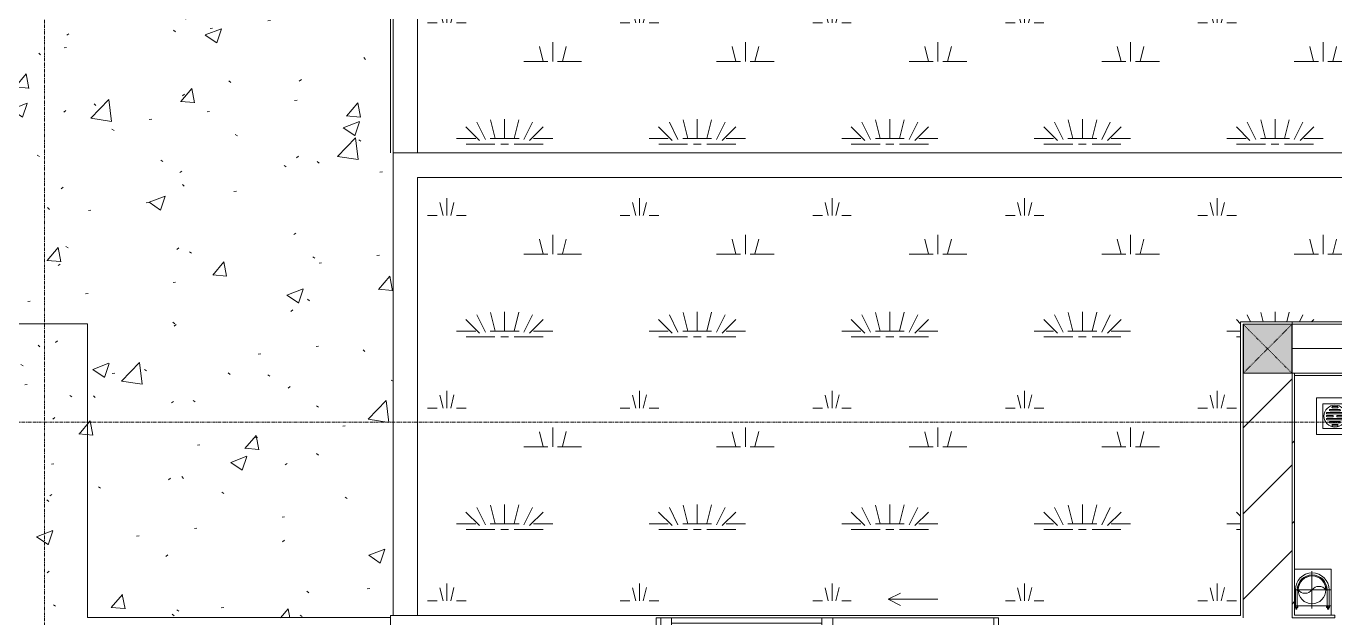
# Model space of a CAD drawing. Header units: millimetres. Extents: x 5121 to 246734, y -48180 to 129206.
# Drawn here: x 83478 to 88828, y 44537 to 46956 of the extents above; entities that cross this region are included whole.
import ezdxf

# ---------------------------------------------------------------- set-up
doc = ezdxf.new("R2010")
doc.units = ezdxf.units.MM
for name, pattern in [('Dash', [6, 3, -3]), ('Grid Line', [22.225, 12.7, -3.175, 3.175, -3.175]), ('IMPORT-CENTER _3_', [10.16, 6.35, -1.27, 1.27, -1.27])]:
    doc.linetypes.add(name, pattern=pattern)
for name, color, linetype, lineweight in [('0-1', 7, 'Continuous', 5), ('A-FLOR-PATT', 8, 'Continuous', 9), ('A-GLAZ', 151, 'Continuous', 9), ('A-WALL', 113, 'Continuous', 9), ('A-WALL-1', 250, 'Continuous', 18), ('A-WALL-FNSH-1', 50, 'Continuous', 9), ('A-WALL-PATT-2', 50, 'Continuous', 9), ('A-WALL-PATT-3', 111, 'Continuous', 9), ('G-IMPT', 8, 'Continuous', 9), ('G-IMPT-2', 8, 'IMPORT-CENTER _3_', 9), ('I-WALL-1', 50, 'Continuous', 9), ('M-EQPM', 50, 'Continuous', 9), ('S-COLS', 52, 'Continuous', 9), ('S-COLS-1', 7, 'Continuous', 5), ('S-COLS-5', 52, 'Continuous', 25), ('S-COLS-6', 52, 'Dash', 9), ('S-COLS-HDLN', 52, 'Dash', 9), ('S-GRID-1', 1, 'Grid Line', 9)]:
    doc.layers.add(name, color=color, linetype=linetype, lineweight=lineweight)
pattern_1 = [(45, (0, 0), (-164.40233, 164.40233), [])]
pattern_2 = [(0, (236.2, 15.75), (787.4, 787.4), [118.11, -23.622, 31.496, -23.622, -590.55]), (0, (236.2, 15.75), (787.4, 787.4), [-196.85, 118.11, -472.44]), (0, (196.85, 39.4), (787.4, 787.4), [78.74, -59.055, 118.11, -59.055, -472.44]), (0, (196.85, 39.4), (787.4, 787.4), [-314.96, 78.74, -393.7]), (0, (472.44, 354.3), (787.4, 787.4), [98.425, -39.37, 98.425, -551.18]), (0, (78.74, 511.8), (787.4, 787.4), [39.37, -78.74, 39.37, -629.92]), (90, (157.5, 511.8), (-787.4, 787.4), [70.866, -716.534]), (90, (393.7, 39.4), (-787.4, 787.4), [78.74, -708.66]), (90, (590.55, 354.3), (-787.4, 787.4), [78.74, -708.66]), (45, (496.06, 31.5), (0, 787.4002), [78.74, -1034.812]), (135, (291.34, 31.5), (-787.4002, 6e-14), [78.74, -1034.812]), (63.435, (472.44, 35.43), (-0.0007, 787.4), [78.74, -1681.94]), (75.964, (433.07, 39.37), (-0.00383, 787.3999), [78.74, -3167.793]), (75.964, (629.92, 354.33), (-0.00383, 787.3999), [62.992, -3183.541]), (75.964, (173.23, 511.81), (-0.00383, 787.3999), [55.118, -3191.415]), (104.036, (354.33, 39.37), (0.00383, 787.3999), [78.74, -3167.793]), (104.036, (551.18, 354.33), (0.00383, 787.3999), [62.992, -3183.541]), (104.036, (141.73, 511.81), (0.00383, 787.3999), [55.118, -3191.415]), (116.565, (314.96, 35.43), (0.0007, 787.4), [78.74, -1681.939])]

# ---------------------------------------------------------------- blocks, each defined once
blk = doc.blocks.new('NCV_TKTC_TANG 1_rvt-1-TKCS_MB TỔNG THỂ TẦNG 1')
at = {"layer": 'A-WALL-PATT-2'}
h = blk.add_hatch(dxfattribs=at)
h.set_pattern_fill('FP_10', color=256, style=0, pattern_type=2)
h.set_pattern_definition(pattern_1)
h.paths.add_polyline_path([(88653.1, 44537.4), (88663.1, 44537.4), (88663.1, 45537.4), (88653.1, 45536.9), (88653.1, 44667.1)])
h = blk.add_hatch(dxfattribs=at)
h.set_pattern_fill('FP_10', color=256, style=0, pattern_type=2)
h.set_pattern_definition(pattern_1)
h.paths.add_polyline_path([(88663.1, 44537.4), (88827.6, 44537.4), (88827.6, 44547.4), (88663.1, 44547.4)])
h.paths.add_polyline_path([(91642.6, 44537.4), (91652.6, 44537.4), (91652.6, 44547.4), (91327.6, 44547.4), (91327.6, 44537.4), (91577.6, 44537.4)])
at = {"layer": 'A-WALL-1'}
for p, q in [((88663.1, 45537.4), (88653.1, 45537.4)), ((88653.1, 45537.4), (88653.1, 44537.4)), ((88663.1, 44547.4), (88663.1, 45537.4)), ((88653.1, 44537.4), (88663.1, 44537.4)), ((88827.6, 44547.4), (88663.1, 44547.4)), ((88663.1, 44537.4), (88827.6, 44537.4)), ((88827.6, 44537.4), (88827.6, 44547.4))]:
    blk.add_line(p, q, dxfattribs=at)
at = {"layer": 'I-WALL-1'}
for p, q in [((88663.1, 45537.4), (91642.6, 45537.4)), ((91642.6, 45527.4), (88663.1, 45527.4))]:
    blk.add_line(p, q, dxfattribs=at)
blk = doc.blocks.new('1_FAMILY RVT - W01-WxH 1400x1400xmm-389822-TKCS_MB TỔNG THỂ TẦNG 1')
at = {"layer": 'A-GLAZ'}
for p, q in [((248.4, 172.39), (299.2, 197.79)), ((248.4, 172.39), (299.2, 146.99)), ((248.4, 172.39), (451.6, 172.39)), ((-700, 96.19), (-700, -103.81)), ((700, 96.19), (-700, 96.19)), ((-700, 96.19), (-636.5, 96.19)), ((-680.95, 96.19), (-680.95, 7.29)), ((-636.5, 96.19), (-22.225, 96.19)), ((-636.5, 96.19), (-636.5, 51.74)), ((-636.5, 73.965), (-22.225, 73.965)), ((-22.225, 7.29), (-22.225, 96.19)), ((-22.225, 96.19), (22.225, 96.19)), ((22.225, 96.19), (680.95, 96.19)), ((22.225, 96.19), (22.225, 7.29)), ((680.95, 96.19), (700, 96.19)), ((680.95, 96.19), (680.95, 7.29)), ((700, -103.81), (700, 96.19)), ((-700, 7.29), (-680.95, 7.29)), ((-636.5, 51.74), (-680.95, 51.74)), ((-680.95, 7.29), (-22.225, 7.29)), ((22.225, 51.74), (-22.225, 51.74)), ((-22.225, 7.29), (22.225, 7.29)), ((22.225, 29.515), (636.5, 29.515)), ((22.225, 7.29), (636.5, 7.29)), ((636.5, 51.74), (636.5, 7.29)), ((680.95, 51.74), (636.5, 51.74)), ((636.5, 7.29), (700, 7.29)), ((-700, -103.81), (700, -103.81))]:
    blk.add_line(p, q, dxfattribs=at)
blk = doc.blocks.new('TKTC_XREF_251221_MB TANG 1 - TKTC_XREF_260130_MB TANG 1_dwg_THU NUOC - THU NUOC-444531-TKCS_MB TẦNG 1-4202120-TKCS_MB TỔNG THỂ TẦNG 1')
at = {"layer": 'M-EQPM'}
for p, q in [((-23.3, 10.8), (40.9, 10.8)), ((40.9, 4.8), (-23.3, 4.8)), ((-11, 23.3), (28.5, 23.3)), ((28.5, 17.3), (-11, 17.3)), ((-1.1, 35.6), (18.5, 35.6)), ((18.5, 29.6), (-1.1, 29.6)), ((-23.3, -13.6), (40.9, -13.6)), ((40.9, -19.6), (-23.3, -19.6)), ((-11, -26.1), (28.5, -26.1)), ((28.5, -32.1), (-11, -32.1)), ((-1.1, -38.5), (18.5, -38.5)), ((18.5, -44.5), (-1.1, -44.5))]:
    blk.add_line(p, q, dxfattribs=at)
at = {"layer": 'M-EQPM', "flags": 128}
for points in [[(83.7, -79.4), (83.7, 70.6), (-66.3, 70.6), (-66.3, -79.4)], [(58.7, -54.4), (58.7, 45.6), (-41.3, 45.6), (-41.3, -54.4)]]:
    blk.add_lwpolyline(points, close=True, dxfattribs=at)
for points in [[(-23.3, -1.2), (0.7, -1.2), (0.7, -7.2), (-23.3, -7.2)], [(40.9, -7.2), (16.7, -7.2), (16.7, -1.2), (40.9, -1.2)]]:
    blk.add_lwpolyline(points, dxfattribs=at)
at = {"layer": 'M-EQPM'}
for centre, radius, start, end in [((8.7, -4.4), 45, 360, 180), ((8.7, -4.4), 45, 360, 180), ((-23.3, 7.8), 3, 90, 270), ((-11, 20.3), 3, 90, 270), ((-1.1, 32.6), 3, 90, 270), ((18.5, 32.6), 3, 270, 90), ((28.5, 20.3), 3, 270, 90), ((40.9, 7.8), 3, 270, 90), ((8.7, -4.4), 45, 180, 360), ((8.7, -4.4), 45, 180, 360), ((-23.3, -4.2), 3, 90, 270), ((-23.3, -16.6), 3, 90, 270), ((-11, -29.1), 3, 90, 270), ((-1.1, -41.5), 3, 90, 270), ((18.5, -41.5), 3, 270, 90), ((28.5, -29.1), 3, 270, 90), ((40.9, -4.2), 3, 270, 90), ((40.9, -16.6), 3, 270, 90)]:
    blk.add_arc(centre, radius, start, end, dxfattribs=at)
blk = doc.blocks.new('TKTC_XREF_251221_MB TANG 1 - TKTC_XREF_260130_MB TANG 1_dwg_CUM U_DN100-V231-TKCS_MB TỔNG THỂ TẦNG 1')
at = {"layer": 'G-IMPT'}
blk.add_hatch(color=256, dxfattribs=at).paths.add_polyline_path([(0, 57), (20.1, 52.8), (36.6, 43.1), (47.8, 30.5), (54.6, 15.8), (55.1, 14.8), (57, 0), (54.6, -15.8), (43.1, -36.6), (30.5, -47.8), (18.6, -53.5), (14.8, -55.1), (0, -58.9), (0, -61), (25.1, -55.1), (35, -49.4), (49.4, -35), (55.1, -25.1), (59.1, -14.8), (61, 0), (53.7, 28.5), (45.3, 40.3), (35, 49.4), (18.6, 57.8), (15.5, 59), (0, 58.9)])
for p, q in [((-79.1, 66.6), (-79.1, 63.4)), ((-76.6, 66.6), (-76.6, 63.4)), ((-74.6, 66.6), (-74.6, 63.4)), ((-72.7, 69.3), (-72.7, 60.7)), ((-66.9, 67.9), (-71.7, 67.9)), ((-66.9, 62.1), (-71.7, 62.1)), ((-66.9, 70.8), (-66.9, 72.7)), ((-65, 69), (0, 69)), ((-79.1, -63.4), (-79.1, -66.6)), ((-76.6, -63.4), (-76.6, -66.6)), ((-74.6, -63.4), (-74.6, -66.6)), ((-72.7, -60.7), (-72.7, -69.3)), ((-66.9, -62.1), (-71.7, -62.1)), ((-66.9, -67.9), (-71.7, -67.9)), ((-65, -69), (0, -69))]:
    blk.add_line(p, q, dxfattribs=at)
at = {"layer": 'G-IMPT', "flags": 128}
for points in [[(-72.7, 67.6), (-78.1, 67.6), (-78.1, 62.4), (-72.7, 62.4)], [(-71.7, 59.2), (-66.9, 59.2), (-66.9, 70.8), (-71.7, 70.8)], [(-65, 72.5), (-65, 57.3), (-66.9, 57.3), (-66.9, 59.2)], [(-65, 61), (0, 61), (0, 57)], [(-72.7, -62.4), (-78.1, -62.4), (-78.1, -67.6), (-72.7, -67.6)], [(-71.7, -70.8), (-66.9, -70.8), (-66.9, -59.2), (-71.7, -59.2)], [(-66.9, -59.2), (-66.9, -57.3), (-65, -57.3), (-65, -72.7), (-66.9, -72.7), (-66.9, -70.8)], [(-65, -61), (0, -61), (0, -57)]]:
    blk.add_lwpolyline(points, dxfattribs=at)
at = {"layer": 'G-IMPT'}
for centre, radius, start, end in [((-78.1, 66.6), 0.96, 90, 180), ((-78.1, 63.4), 0.96, 180, 270), ((-71.1, 69.3), 1.56, 112.6199, 247.3801), ((-67.9, 65), 4.8, 143.1301, 216.8699), ((-71.1, 60.7), 1.56, 112.6199, 247.3801), ((0, 0), 69, 270, 90), ((0, 0), 61, 270, 90), ((0, 0), 57, 270, 90), ((-78.1, -63.4), 0.96, 90, 180), ((-78.1, -66.6), 0.96, 180, 270), ((-71.1, -60.7), 1.56, 112.6199, 247.3801), ((-67.9, -65), 4.8, 143.1301, 216.8699), ((-71.1, -69.3), 1.56, 112.6199, 247.3801)]:
    blk.add_arc(centre, radius, start, end, dxfattribs=at)
blk = doc.blocks.new('TKTC_XREF_251221_MB TANG 1 - TKTC_XREF_260130_MB TANG 1_dwg_$cc-V232-TKCS_MB TỔNG THỂ TẦNG 1')
at = {"layer": 'G-IMPT'}
blk.add_circle((0, 0), 0.5, dxfattribs=at)
for centre, radius, start, end in [((0, 0), 0.5, 90, 270), ((0.188, 0.25), 0.313, 126.8699, 233.1301), ((-0.188, -0.25), 0.313, 306.8699, 53.1301)]:
    blk.add_arc(centre, radius, start, end, dxfattribs=at)
at = {"layer": 'G-IMPT-2'}
for p, q in [((0, -0.625), (0, 0.673)), ((-0.673, 0), (0.673, 0))]:
    blk.add_line(p, q, dxfattribs=at)
blk = doc.blocks.new('TKTC_XREF_251221_MB TANG 1 - TKTC_XREF_260130_MB TANG 1_dwg-4202109-TKCS_MB TỔNG THỂ TẦNG 1')
at = {"layer": 'G-IMPT', "flags": 128}
for points in [[(-118184.1, -356807.7), (-119424.1, -356807.7), (-119424.1, -355607.7), (-125974.1, -355607.7), (-125974.1, -356807.7), (-127214.1, -356807.7)], [(-114488.6, -356610.2), (-114338.7, -356610.2), (-114338.7, -356759.9), (-114489, -356759.9)], [(-114338.7, -356799.3), (-114338.9, -356760), (-114489, -356760)]]:
    blk.add_lwpolyline(points, dxfattribs=at)
blk.add_blockref('TKTC_XREF_251221_MB TANG 1 - TKTC_XREF_260130_MB TANG 1_dwg_THU NUOC - THU NUOC-444531-TKCS_MB TẦNG 1-4202120-TKCS_MB TỔNG THỂ TẦNG 1', (-114332.3, -355980.6))
for name, p, xscale, yscale, zscale, rotation in [('TKTC_XREF_251221_MB TANG 1 - TKTC_XREF_260130_MB TANG 1_dwg_CUM U_DN100-V231-TKCS_MB TỔNG THỂ TẦNG 1', (-114416.7, -356695), 0.9975000000000006, 0.9975000000000006, 0.9975000000000006, 90.00099133829468), ('TKTC_XREF_251221_MB TANG 1 - TKTC_XREF_260130_MB TANG 1_dwg_$cc-V232-TKCS_MB TỔNG THỂ TẦNG 1', (-114417.6, -356695), 113.7150000000073, 113.7150000000073, 113.7150000000073, 269.9990086637467)]:
    blk.add_blockref(name, p, dxfattribs=dict(xscale=xscale, yscale=yscale, zscale=zscale, rotation=rotation))
blk = doc.blocks.new('TKTC_XREF_251221_MB TANG 1 - TKTC_XREF_251221_MB TANG 1-2038492-TKCS_MB TỔNG THỂ TẦNG 1')
blk.add_blockref('TKTC_XREF_251221_MB TANG 1 - TKTC_XREF_260130_MB TANG 1_dwg-4202109-TKCS_MB TỔNG THỂ TẦNG 1', (169499.1, 384109.7))
blk = doc.blocks.new('G1_SOF - BO TRU - 200x200-3050151-TKCS_MB TỔNG THỂ TẦNG 1')
at = {"layer": 'S-COLS-HDLN'}
for p, q in [((-100, 100), (100, -100)), ((100, 100), (-100, -100))]:
    blk.add_line(p, q, dxfattribs=at)

msp = doc.modelspace()

# ---------------------------------------------------------------- hatches: boundary and pattern name
at = {"layer": 'A-FLOR-PATT'}
h = msp.add_hatch(dxfattribs=at)
h.set_pattern_fill('FP_37', color=256, style=0, pattern_type=2)
h.set_pattern_definition([(49.939, (0, 262.6), (677.7246, -59.1715), [70.777, -778.546]), (355.011, (0, 262.6), (-131.108, 709.2066), [56.692, -623.611]), (100.473, (56.5, 257.67), (546.6257, 650.0375), [60.102, -661.122]), (46.123, (0, 451.2), (1008.415, -156.0565), [106.18, -1167.984]), (96.65, (84, 438.2), (883.14, 918.455), [90.149, -991.641]), (351.203, (0, 451.2), (883.14, 918.455), [85.035, -935.384]), (20.959, (94.5, 404), (564.006, -379.6104), [70.847, -779.312]), (326.057, (94.5, 404), (229.9034, 683.711), [56.655, -623.203]), (71.414, (141.5, 372.4), (793.911, 304.0953), [60.111, -661.219]), (37.441, (0, 262.6), (11.4879, 313.8707), [10.385, -605.187, 10.385, -622.182, -625.486]), (37.441, (0, 262.6), (11.4879, 313.8707), [-1248.14, 10.385, -615.101]), (7.484, (0, 262.6), (248.5694, 371.8719), [10.393, -350.538, 10.393, -591.473, -238.573]), (7.484, (0, 262.6), (248.5694, 371.8719), [-962.798, 10.393, -228.18]), (327.556, (-210.7, 262.6), (504.3984, -21.26294), [10.387, -225.687, 10.387, -1703.509]), (327.556, (-210.7, 262.6), (504.3984, -21.26294), [-246.461, -726.163, 10.387, -966.959]), (317.561, (-305.2, 262.6), (551.0414, 94.382), [10.384, -296.402, 10.384, -1172.393]), (317.561, (-305.2, 262.6), (551.0414, 94.382), [-317.169, -478.586, 10.384, -683.424])])
h.paths.add_polyline_path([(83377.6, 44536.9), (84967.6, 44536.9), (84967.6, 44546.9), (84977.6, 44546.9), (84977.6, 46437.4), (84967.6, 46437.4), (84967.6, 47586.3), (75927.6, 47586.3), (75927.6, 46437.4), (75937.6, 46437.4), (75937.6, 44551.4), (75927.6, 44551.4), (75930.3, 44547.4), (75937.6, 44547.4), (75937.6, 44536.9), (77527.6, 44536.9), (77527.6, 46336.9), (83377.6, 46336.9), (83377.6, 44836.9)])
h = msp.add_hatch(dxfattribs=at)
h.set_pattern_fill('FP_23', color=256, style=0, pattern_type=2)
h.set_pattern_definition(pattern_2)
h.paths.add_polyline_path([(99767.6, 46437.4), (99767.6, 47486.3), (85077.6, 47486.3), (85077.6, 46437.4), (98958.5, 46437.4)])
h = msp.add_hatch(dxfattribs=at)
h.set_pattern_fill('FP_23', color=256, style=0, pattern_type=2)
h.set_pattern_definition(pattern_2)
h.paths.add_polyline_path([(99733.5, 44546.5), (99767.6, 44546.5), (99767.6, 46337.4), (85077.6, 46337.4), (85077.6, 44546.9), (88442.6, 44546.9), (88442.6, 45747.4), (95062.6, 45747.4), (95063.1, 44546.9), (98958.5, 44546.5)])
at = {"layer": 'A-WALL-PATT-3'}
h = msp.add_hatch(dxfattribs=at)
h.set_pattern_fill('FP_1', color=256, style=0, pattern_type=2)
h.set_pattern_definition([(45, (0, 0), (-175.3625, 175.3625), [])])
h.paths.add_polyline_path([(88452.6, 44536.9), (88652.6, 44536.9), (88652.6, 45536.9), (88452.6, 45536.9), (88452.6, 44546.9)])
at = {"layer": 'S-COLS-1'}
msp.add_hatch(color=256, dxfattribs=at).paths.add_polyline_path([(88452.6, 45536.9), (88652.6, 45536.9), (88652.6, 45736.9), (88452.6, 45736.9), (88452.6, 45637.4)])

# ---------------------------------------------------------------- linework, layer by layer
at = {"layer": 'A-WALL'}
for p, q in [((84967.6, 46437.4), (84967.6, 47596.3)), ((84977.6, 44546.9), (84977.6, 47586.3)), ((85077.6, 47486.3), (85077.6, 46437.4)), ((84977.6, 46437.4), (99767.6, 46437.4)), ((85077.6, 46337.4), (85077.6, 44546.9)), ((99767.6, 46337.4), (85077.6, 46337.4)), ((88652.6, 45747.4), (91652.6, 45747.4)), ((88452.6, 45736.9), (88652.6, 45736.9)), ((91652.6, 45737.4), (88652.6, 45737.4)), ((88652.6, 45737.4), (91652.6, 45737.4)), ((91652.6, 45637.4), (88652.6, 45637.4)), ((88652.6, 45536.9), (88452.6, 45536.9))]:
    msp.add_line(p, q, dxfattribs=at)
at = {"layer": 'A-WALL-1'}
for p, q in [((88652.6, 45737.4), (88452.6, 45737.4)), ((88452.6, 45737.4), (88452.6, 45736.9)), ((88652.6, 45736.9), (88652.6, 45737.4)), ((88452.6, 44536.9), (88452.6, 45536.9)), ((88652.6, 44536.9), (88652.6, 45536.9)), ((88452.6, 44536.9), (88452.6, 44546.9))]:
    msp.add_line(p, q, dxfattribs=at)
at = {"layer": 'A-WALL-FNSH-1'}
for p, q in [((88652.6, 45747.4), (88442.6, 45747.4)), ((88442.6, 45747.4), (88442.6, 44546.9)), ((88652.6, 45737.4), (88652.6, 45747.4)), ((88452.6, 45737.4), (88652.6, 45737.4)), ((88452.6, 45536.9), (88452.6, 45736.9)), ((84967.6, 44546.9), (84967.6, 41697.4)), ((88442.6, 44546.9), (84967.6, 44546.9))]:
    msp.add_line(p, q, dxfattribs=at)
at = {"layer": 'S-COLS'}
for p, q in [((88652.6, 45736.9), (88452.6, 45736.9)), ((88452.6, 45536.9), (88652.6, 45536.9))]:
    msp.add_line(p, q, dxfattribs=at)
at = {"layer": 'S-COLS-5'}
for p, q in [((88452.6, 45736.9), (88452.6, 45536.9)), ((88652.6, 45536.9), (88652.6, 45736.9))]:
    msp.add_line(p, q, dxfattribs=at)
at = {"layer": 'S-GRID-1'}
for p, q in [((83552.6, 23210.6), (83552.6, 78232.7)), ((129301.8, 45336.9), (31601.8, 45336.9))]:
    msp.add_line(p, q, dxfattribs=at)

# ---------------------------------------------------------------- block references
at = {"layer": '0-1'}
msp.add_blockref('NCV_TKTC_TANG 1_rvt-1-TKCS_MB TỔNG THỂ TẦNG 1', (0, 0), dxfattribs=at)
at = {"layer": 'A-GLAZ'}
msp.add_blockref('1_FAMILY RVT - W01-WxH 1400x1400xmm-389822-TKCS_MB TỔNG THỂ TẦNG 1', (86752.6, 44440.7), dxfattribs=at)
at = {"layer": 'M-EQPM'}
msp.add_blockref('TKTC_XREF_251221_MB TANG 1 - TKTC_XREF_251221_MB TANG 1-2038492-TKCS_MB TỔNG THỂ TẦNG 1', (33652.6, 17236.9), dxfattribs=at)
at = {"layer": 'S-COLS-6'}
msp.add_blockref('G1_SOF - BO TRU - 200x200-3050151-TKCS_MB TỔNG THỂ TẦNG 1', (88552.6, 45636.9), dxfattribs=at)

doc.saveas('drawing.dxf')
